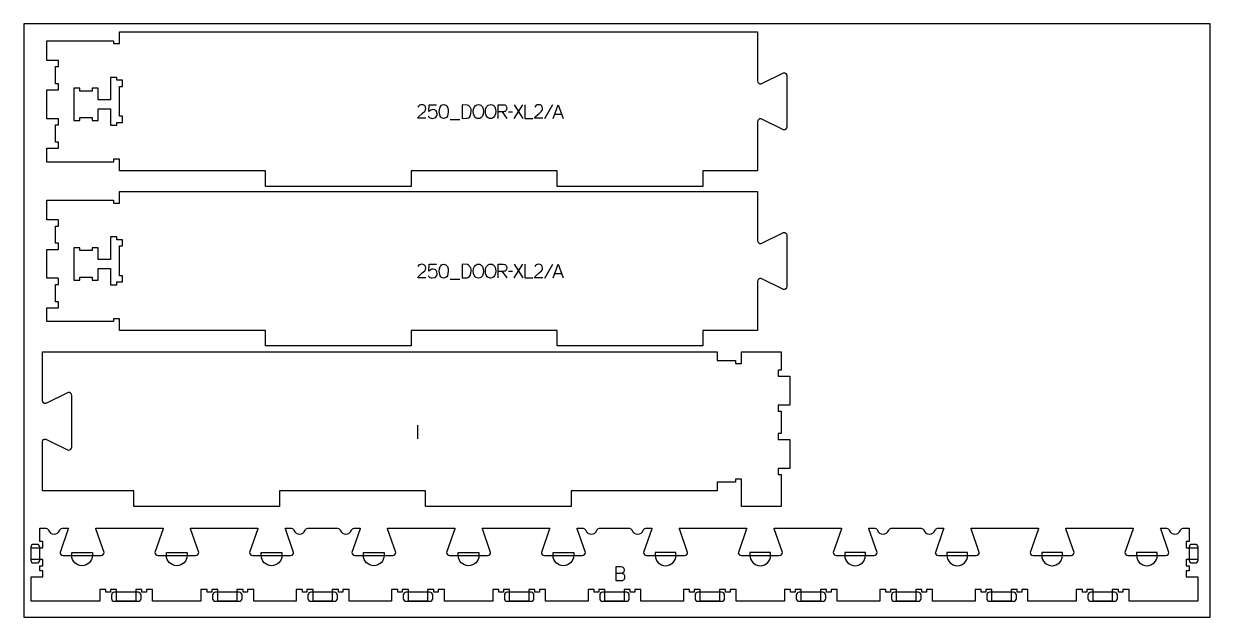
# Model space of a CAD drawing. Header units: millimetres. Extents: x -1220 to 1220, y -2590 to 4787.
# Drawn here: x -1220 to 1220, y 1370 to 2590 of the extents above; entities that cross this region are included whole.
import ezdxf

# ---------------------------------------------------------------- set-up
doc = ezdxf.new("R2010")
doc.units = ezdxf.units.MM
for name, color, linetype, true_color in [('0_SHEET_SPRUCEPLY_2440X122', 1, 'Continuous', 0xff0000), ('1_ANYTOOL_1MMDEEP_LABELS_S', 2, 'Continuous', 0xffff00), ('3_ANYTOOL_CUTTHROUGH_INSID', 4, 'Continuous', 0x00ffff), ('4_ANYTOOL_CUTTHROUGH_OUTSI', 5, 'Continuous', 0x0000ff), ('5_ANYTOOL_HALF_MILL_9MM_IN', 3, 'Continuous', 0x00ff00)]:
    doc.layers.add(name, color=color, linetype=linetype, true_color=true_color)

msp = doc.modelspace()

# ---------------------------------------------------------------- linework, layer by layer
at = {"layer": '0_SHEET_SPRUCEPLY_2440X122'}
msp.add_lwpolyline([(-1220, 2590), (-1220, 1370), (1220, 1370), (1220, 2590)], close=True, dxfattribs=at)
at = {"layer": '1_ANYTOOL_1MMDEEP_LABELS_S'}
for p, q in [((-194.3, 2423.5), (-212, 2395.5)), ((-193.2, 2395.5), (-210.9, 2423.5)), ((-132.7, 2423.1), (-148.8, 2394.4)), ((-342.8, 2393.2), (-323.5, 2393.2)), ((-236.1, 2409), (-226.4, 2395.5)), ((-215.2, 2408.5), (-223.4, 2408.4)), ((-127.9, 2404.4), (-114, 2404.4)), ((-236.1, 2081), (-226.4, 2067.5)), ((-215.2, 2080.5), (-223.4, 2080.4)), ((-194.3, 2095.5), (-212, 2067.5)), ((-193.2, 2067.5), (-210.9, 2095.5)), ((-132.7, 2095.1), (-148.8, 2066.3)), ((-127.9, 2076.4), (-114, 2076.4)), ((-342.8, 2065.1), (-323.5, 2065.1)), ((-410.4, 1765.1, 0), (-410.4, 1737.1, 0))]:
    msp.add_line(p, q, dxfattribs=at)
for points in [[(-392.8, 2395.6), (-409.9, 2395.6), (-408.4, 2398.7), (-400.5, 2405.7), (-395.5, 2410.1), (-393.8, 2412.7), (-393.3, 2415.8), (-393.9, 2419.1), (-394.6, 2420.5), (-395.6, 2421.6), (-398.3, 2423), (-401.6, 2423.5), (-404.2, 2423.2), (-406.3, 2422.3), (-408.1, 2420.8), (-409.5, 2418.8)], [(-388.2, 2400), (-386.5, 2398), (-384.6, 2396.6), (-382.4, 2395.8), (-379.9, 2395.5), (-374.4, 2396.5), (-372.3, 2398), (-370.6, 2400.5), (-370, 2402.3), (-369.7, 2404.1), (-370.3, 2407.8), (-372, 2410.8), (-373.2, 2412), (-374.7, 2412.8), (-378.5, 2413.5), (-381, 2413.2), (-383.1, 2412.4), (-387.1, 2409.5), (-386.4, 2423.5), (-371.3, 2423.5)], [(-244.5, 2395.5), (-244.5, 2423.5), (-233.9, 2423.5), (-230.7, 2423.1), (-229.4, 2422.5), (-228.4, 2421.7), (-227.6, 2420.7), (-227, 2419.4), (-226.5, 2416.2), (-226.9, 2413.7), (-228.2, 2411.4), (-229.1, 2410.4), (-230.1, 2409.7), (-231.3, 2409.3), (-232.6, 2409.1), (-234.3, 2409), (-236.1, 2409), (-244.5, 2409)], [(-189.2, 2423.5), (-189.2, 2395.5), (-173.2, 2395.5)], [(-152.5, 2395.6), (-169.6, 2395.6), (-168.2, 2398.7), (-160.3, 2405.7), (-155.2, 2410.1), (-153.5, 2412.7), (-153, 2415.8), (-153.6, 2419.1), (-154.3, 2420.5), (-155.3, 2421.6), (-158, 2423), (-161.3, 2423.5), (-163.9, 2423.2), (-166, 2422.3), (-167.8, 2420.8), (-169.2, 2418.8)], [(-131.1, 2395.5), (-121, 2423.5), (-110.7, 2395.5)], [(-392.8, 2067.5), (-409.9, 2067.6), (-408.4, 2070.7), (-400.5, 2077.7), (-395.5, 2082.1), (-393.8, 2084.7), (-393.3, 2087.8), (-393.9, 2091.1), (-394.6, 2092.4), (-395.6, 2093.5), (-398.3, 2095), (-401.6, 2095.5), (-404.2, 2095.2), (-406.3, 2094.3), (-408.1, 2092.8), (-409.5, 2090.7)], [(-388.2, 2071.9), (-386.5, 2070), (-384.6, 2068.6), (-382.4, 2067.8), (-379.9, 2067.5), (-374.4, 2068.5), (-372.3, 2070), (-370.6, 2072.5), (-370, 2074.3), (-369.7, 2076.1), (-370.3, 2079.7), (-372, 2082.8), (-373.2, 2084), (-374.7, 2084.8), (-378.5, 2085.5), (-381, 2085.2), (-383.1, 2084.4), (-387.1, 2081.5), (-386.4, 2095.5), (-371.3, 2095.5)], [(-244.5, 2067.5), (-244.5, 2095.5), (-233.9, 2095.5), (-230.7, 2095), (-229.4, 2094.5), (-228.4, 2093.7), (-227.6, 2092.6), (-227, 2091.4), (-226.5, 2088.2), (-226.9, 2085.7), (-228.2, 2083.3), (-229.1, 2082.4), (-230.1, 2081.7), (-231.3, 2081.2), (-232.6, 2081.1), (-234.3, 2081), (-236.1, 2081), (-244.5, 2081)], [(-189.2, 2095.5), (-189.2, 2067.5), (-173.2, 2067.5)], [(-152.5, 2067.5), (-169.6, 2067.6), (-168.2, 2070.7), (-160.3, 2077.7), (-155.2, 2082.1), (-153.5, 2084.7), (-153, 2087.8), (-153.6, 2091.1), (-154.3, 2092.4), (-155.3, 2093.5), (-158, 2095), (-161.3, 2095.5), (-163.9, 2095.2), (-166, 2094.3), (-167.8, 2092.8), (-169.2, 2090.7)], [(-131.1, 2067.5), (-121, 2095.5), (-110.7, 2067.5)], [(-2.4, 1460.7), (7.4, 1460.8), (12.8, 1462.2), (13.8, 1463), (14.5, 1464.1), (15.1, 1467.4), (14.7, 1470), (14.2, 1471.1), (13.6, 1471.9), (12.7, 1472.6), (11.6, 1473), (8.9, 1473.4), (-2.4, 1473.4)], [(-2.4, 1473.4), (-2.4, 1445.4), (6.6, 1445.4), (9, 1445.3), (10.6, 1445.4), (12.1, 1445.9), (13.3, 1446.6), (14.4, 1447.7), (15.8, 1450.4), (16.3, 1453.4), (16.1, 1455.1), (15.6, 1456.6), (14.8, 1457.9), (13.6, 1458.8), (10.7, 1460.1), (7.4, 1460.8)]]:
    msp.add_lwpolyline(points, dxfattribs=at)
for points in [[(-356.3, 2423.8), (-353.8, 2423.4), (-351.7, 2422.3), (-350.1, 2420.7), (-348.8, 2418.7), (-347.3, 2414), (-346.9, 2409.2), (-348.9, 2399.9), (-350.1, 2397.9), (-351.7, 2396.4), (-353.8, 2395.6), (-356.3, 2395.3), (-358.9, 2395.6), (-360.9, 2396.4), (-362.6, 2397.9), (-363.8, 2400), (-365.7, 2409.2), (-365.3, 2414), (-363.8, 2418.8), (-362.6, 2420.7), (-360.9, 2422.3), (-358.9, 2423.4)], [(-318.7, 2423.5), (-318.7, 2395.5), (-310.7, 2395.6), (-307.9, 2395.9), (-305.5, 2396.8), (-303.6, 2398.3), (-302.1, 2400.3), (-300.3, 2405), (-299.7, 2410.2), (-300.2, 2414.5), (-302, 2418.4), (-305.3, 2421.9), (-307.2, 2422.9)], [(-284.7, 2423.8), (-282.1, 2423.5), (-279.9, 2422.4), (-276.7, 2419), (-274.9, 2414.3), (-274.3, 2409.4), (-274.9, 2404.6), (-276.9, 2399.8), (-278.3, 2397.8), (-280.2, 2396.3), (-282.4, 2395.4), (-285, 2395.1), (-287.7, 2395.4), (-290, 2396.3), (-291.8, 2397.8), (-293.3, 2399.9), (-295.3, 2404.8), (-295.9, 2409.6), (-295.2, 2414.7), (-293.2, 2419.3), (-291.7, 2421.3), (-289.7, 2422.7), (-287.4, 2423.6)], [(-259.5, 2423.8), (-256.9, 2423.5), (-254.7, 2422.4), (-251.5, 2419), (-249.7, 2414.3), (-249.1, 2409.4), (-249.8, 2404.6), (-251.7, 2399.8), (-253.2, 2397.8), (-255, 2396.3), (-257.2, 2395.4), (-259.8, 2395.1), (-262.5, 2395.4), (-264.8, 2396.3), (-266.7, 2397.8), (-268.2, 2399.9), (-270.1, 2404.8), (-270.7, 2409.6), (-270.1, 2414.7), (-268.1, 2419.3), (-266.5, 2421.3), (-264.6, 2422.7), (-262.2, 2423.6)], [(-356.3, 2095.7), (-353.8, 2095.4), (-351.7, 2094.3), (-350.1, 2092.7), (-348.8, 2090.7), (-347.3, 2086), (-346.9, 2081.1), (-348.9, 2071.9), (-350.1, 2069.9), (-351.7, 2068.4), (-353.8, 2067.6), (-356.3, 2067.3), (-358.9, 2067.6), (-360.9, 2068.4), (-362.6, 2069.9), (-363.8, 2071.9), (-365.7, 2081.2), (-365.3, 2086), (-363.8, 2090.7), (-362.6, 2092.7), (-360.9, 2094.3), (-358.9, 2095.4)], [(-318.7, 2095.5), (-318.7, 2067.5), (-310.7, 2067.6), (-307.9, 2067.9), (-305.5, 2068.8), (-303.6, 2070.2), (-302.1, 2072.3), (-300.3, 2077), (-299.7, 2082.1), (-300.2, 2086.4), (-302, 2090.4), (-305.3, 2093.9), (-307.2, 2094.8)], [(-284.7, 2095.8), (-282.1, 2095.5), (-279.9, 2094.4), (-276.7, 2090.9), (-274.9, 2086.3), (-274.3, 2081.3), (-274.9, 2076.6), (-276.9, 2071.8), (-278.3, 2069.7), (-280.2, 2068.3), (-282.4, 2067.4), (-285, 2067.1), (-287.7, 2067.4), (-290, 2068.3), (-291.8, 2069.8), (-293.3, 2071.9), (-295.3, 2076.8), (-295.9, 2081.6), (-295.2, 2086.6), (-293.2, 2091.3), (-291.7, 2093.3), (-289.7, 2094.7), (-287.4, 2095.5)], [(-259.5, 2095.8), (-256.9, 2095.5), (-254.7, 2094.4), (-251.5, 2090.9), (-249.7, 2086.3), (-249.1, 2081.3), (-249.8, 2076.6), (-251.7, 2071.8), (-253.2, 2069.7), (-255, 2068.3), (-257.2, 2067.4), (-259.8, 2067.1), (-262.5, 2067.4), (-264.8, 2068.3), (-266.7, 2069.8), (-268.2, 2071.9), (-270.1, 2076.8), (-270.7, 2081.6), (-270.1, 2086.6), (-268.1, 2091.3), (-266.5, 2093.3), (-264.6, 2094.7), (-262.2, 2095.5)]]:
    msp.add_lwpolyline(points, close=True, dxfattribs=at)
at = {"layer": '3_ANYTOOL_CUTTHROUGH_INSID'}
for points in [[(-1023.3, 2473.8), (-1023.3, 2473.7), (-1028.8, 2473.7), (-1028.8, 2479.7), (-1041.3, 2479.7), (-1041.3, 2433.7), (-1066.8, 2433.7), (-1066.8, 2457.7), (-1079.3, 2457.7), (-1079.3, 2451.7), (-1104.8, 2451.7), (-1104.8, 2457.7), (-1117.3, 2457.7), (-1117.3, 2391.2), (-1104.8, 2391.2), (-1104.8, 2397.2), (-1079.3, 2397.2), (-1079.3, 2391.2), (-1066.8, 2391.2), (-1066.8, 2415.2), (-1041.3, 2415.2), (-1041.3, 2381.2), (-1028.8, 2381.2), (-1028.8, 2387.2), (-1022.8, 2387.2), (-1022.8, 2387.3), (-1016.8, 2387.3), (-1016.8, 2399.8), (-1022.8, 2399.8), (-1022.8, 2461.3), (-1016.8, 2461.3), (-1016.8, 2473.8)], [(-1023.3, 2145.8), (-1023.3, 2145.7), (-1028.8, 2145.7), (-1028.8, 2151.7), (-1041.3, 2151.7), (-1041.3, 2105.7), (-1066.8, 2105.7), (-1066.8, 2129.7), (-1079.3, 2129.7), (-1079.3, 2123.7), (-1104.8, 2123.7), (-1104.8, 2129.7), (-1117.3, 2129.7), (-1117.3, 2063.2), (-1104.8, 2063.2), (-1104.8, 2069.2), (-1079.3, 2069.2), (-1079.3, 2063.2), (-1066.8, 2063.2), (-1066.8, 2087.2), (-1041.3, 2087.2), (-1041.3, 2053.2), (-1028.8, 2053.2), (-1028.8, 2059.2), (-1022.8, 2059.2), (-1022.8, 2059.3), (-1016.8, 2059.3), (-1016.8, 2071.8), (-1022.8, 2071.8), (-1022.8, 2133.3), (-1016.8, 2133.3), (-1016.8, 2145.8)]]:
    msp.add_lwpolyline(points, close=True, dxfattribs=at)
at = {"layer": '4_ANYTOOL_CUTTHROUGH_OUTSI'}
for points in [[(-723, 2287.7), (-1022.8, 2287.7), (-1022.8, 2311.5, 0.414214), (-1023, 2311.7), (-1035, 2311.7, 0.414214), (-1035.3, 2311.5), (-1035.3, 2305.7), (-1172.8, 2305.7), (-1172.8, 2334.2), (-1149, 2334.2, 0.414214), (-1148.8, 2334.5), (-1148.8, 2346.5, 0.414214), (-1149, 2346.7), (-1154.8, 2346.7), (-1154.8, 2382.2), (-1149, 2382.2, 0.414214), (-1148.8, 2382.5), (-1148.8, 2394.5, 0.414214), (-1149, 2394.7), (-1172.8, 2394.7), (-1172.8, 2454.2), (-1149, 2454.2, 0.414214), (-1148.8, 2454.5), (-1148.8, 2466.5, 0.414214), (-1149, 2466.7), (-1154.8, 2466.7), (-1154.8, 2502.2), (-1149, 2502.2, 0.414214), (-1148.8, 2502.5), (-1148.8, 2514.5, 0.414214), (-1149, 2514.7), (-1172.8, 2514.7), (-1172.8, 2555.2), (-1035.3, 2555.2), (-1035.3, 2549.5, 0.414214), (-1035, 2549.2), (-1023, 2549.2, 0.414214), (-1022.8, 2549.5), (-1022.8, 2573.2), (289.2, 2573.2), (289.2, 2472.6, 0.463455), (296.5, 2466.4), (296.6, 2466.4), (342.6, 2489.1, -0.461531), (349.2, 2483.4), (349.2, 2377.6, -0.461531), (342.6, 2371.9), (296.6, 2394.6), (296.5, 2394.6, 0.463455), (289.2, 2388.4), (289.2, 2287.7), (177, 2287.7, 0.414214), (176.7, 2287.5), (176.7, 2255.7), (-122.8, 2255.7), (-122.8, 2287.5, 0.414214), (-123, 2287.7), (-423, 2287.7, 0.414214), (-423.3, 2287.5), (-423.3, 2255.7), (-722.8, 2255.7), (-722.8, 2287.5, 0.414214)], [(-723, 1959.7), (-1022.8, 1959.7), (-1022.8, 1983.5, 0.414214), (-1023, 1983.7), (-1035, 1983.7, 0.414214), (-1035.3, 1983.5), (-1035.3, 1977.7), (-1172.8, 1977.7), (-1172.8, 2006.2), (-1149, 2006.2, 0.414214), (-1148.8, 2006.5), (-1148.8, 2018.5, 0.414214), (-1149, 2018.7), (-1154.8, 2018.7), (-1154.8, 2054.2), (-1149, 2054.2, 0.414214), (-1148.8, 2054.5), (-1148.8, 2066.5, 0.414214), (-1149, 2066.7), (-1172.8, 2066.7), (-1172.8, 2126.2), (-1149, 2126.2, 0.414214), (-1148.8, 2126.5), (-1148.8, 2138.5, 0.414214), (-1149, 2138.7), (-1154.8, 2138.7), (-1154.8, 2174.2), (-1149, 2174.2, 0.414214), (-1148.8, 2174.5), (-1148.8, 2186.5, 0.414214), (-1149, 2186.7), (-1172.8, 2186.7), (-1172.8, 2227.2), (-1035.3, 2227.2), (-1035.3, 2221.5, 0.414214), (-1035, 2221.2), (-1023, 2221.2, 0.414214), (-1022.8, 2221.5), (-1022.8, 2245.2), (289.2, 2245.2), (289.2, 2144.6, 0.463455), (296.5, 2138.4), (296.6, 2138.4), (342.6, 2161.1, -0.461531), (349.2, 2155.4), (349.2, 2049.6, -0.461531), (342.6, 2043.9), (296.6, 2066.5), (296.5, 2066.6, 0.463455), (289.2, 2060.4), (289.2, 1959.7), (177, 1959.7, 0.414214), (176.7, 1959.5), (176.7, 1927.7), (-122.8, 1927.7), (-122.8, 1959.5, 0.414214), (-123, 1959.7), (-423, 1959.7, 0.414214), (-423.3, 1959.5), (-423.3, 1927.7), (-722.8, 1927.7), (-722.8, 1959.5, 0.414214)], [(-994, 1630), (-1181.3, 1630), (-1181.3, 1730.7, -0.461531), (-1174.6, 1736.4), (-1128.6, 1713.7), (-1128.6, 1713.7, 0.463455), (-1121.3, 1719.9), (-1121.3, 1825.7, 0.463455), (-1128.6, 1831.9), (-1128.6, 1831.8), (-1174.6, 1809.2, -0.461531), (-1181.3, 1814.9), (-1181.3, 1915.5), (205.7, 1915.5), (205.7, 1897.8, 0.414214), (206, 1897.5), (243.7, 1897.5), (243.7, 1891.8, 0.414214), (244, 1891.5), (256, 1891.5, 0.414214), (256.2, 1891.8), (256.2, 1915.5), (337.7, 1915.5), (337.7, 1878), (332, 1878, 0.414214), (331.7, 1877.8), (331.7, 1865.8, 0.414214), (332, 1865.5), (355.7, 1865.5), (355.7, 1806), (332, 1806, 0.414214), (331.7, 1805.8), (331.7, 1793.8, 0.414214), (332, 1793.5), (337.7, 1793.5), (337.7, 1748), (332, 1748, 0.414214), (331.7, 1747.8), (331.7, 1735.8, 0.414214), (332, 1735.5), (355.7, 1735.5), (355.7, 1676), (332, 1676, 0.414214), (331.7, 1675.8), (331.7, 1663.8, 0.414214), (332, 1663.5), (337.7, 1663.5), (337.7, 1598), (256.2, 1598), (256.2, 1653.8, 0.414214), (256, 1654), (244, 1654, 0.414214), (243.7, 1653.8), (243.7, 1648), (206, 1648, 0.414214), (205.7, 1647.8), (205.7, 1630), (-94, 1630, 0.414214), (-94.3, 1629.8), (-94.3, 1598), (-393.8, 1598), (-393.8, 1629.8, 0.414214), (-394, 1630), (-694, 1630, 0.414214), (-694.3, 1629.8), (-694.3, 1598), (-993.8, 1598), (-993.8, 1629.8, 0.414214)], [(-35.9, 1552.9), (25.4, 1552.9, -0.317837), (30.9, 1549.1, 0.707107), (54, 1549.1, -0.317837), (59.4, 1552.9), (71.8, 1552.9), (71.6, 1551.5), (54.7, 1503.3), (54.6, 1503.2, 0.414214), (60.9, 1496.9), (138.9, 1496.9, 0.414214), (145.1, 1503.2), (145.1, 1503.3), (128.2, 1551.6), (128, 1552.9), (266.7, 1552.9), (266.5, 1551.5), (249.6, 1503.3), (249.5, 1503.2, 0.414214), (255.8, 1496.9), (333.8, 1496.9, 0.414214), (340, 1503.2), (340, 1503.3), (323.1, 1551.6), (322.9, 1552.9), (461.6, 1552.9), (461.4, 1551.5), (444.5, 1503.3), (444.4, 1503.2, 0.414214), (450.7, 1496.9), (528.7, 1496.9, 0.414214), (534.9, 1503.2), (534.9, 1503.3), (518, 1551.6), (517.8, 1552.9), (530.2, 1552.9, -0.317837), (535.6, 1549.1, 0.707107), (558.7, 1549.1, -0.317837), (564.1, 1552.9), (625.4, 1552.9, -0.317837), (630.9, 1549.1, 0.707107), (654, 1549.1, -0.317837), (659.4, 1552.9), (671.8, 1552.9), (671.6, 1551.5), (654.7, 1503.3), (654.6, 1503.2, 0.414214), (660.9, 1496.9), (738.9, 1496.9, 0.414214), (745.1, 1503.2), (745.1, 1503.3), (728.2, 1551.6), (728, 1552.9), (866.7, 1552.9), (866.5, 1551.5), (849.6, 1503.3), (849.5, 1503.2, 0.414214), (855.8, 1496.9), (933.8, 1496.9, 0.414214), (940, 1503.2), (940, 1503.3), (923.1, 1551.6), (922.9, 1552.9), (1061.6, 1552.9), (1061.4, 1551.5), (1044.5, 1503.3), (1044.4, 1503.2, 0.414214), (1050.7, 1496.9), (1128.7, 1496.9, 0.414214), (1134.9, 1503.2), (1134.9, 1503.3), (1118, 1551.6), (1117.8, 1552.9), (1130.2, 1552.9, -0.317837), (1135.6, 1549.1, 0.707107), (1158.7, 1549.1, -0.317837), (1164.1, 1552.9), (1176.5, 1552.9), (1176.5, 1525.4), (1170.8, 1525.4, 0.414214), (1170.5, 1525.2), (1170.5, 1513.2, 0.414214), (1170.8, 1512.9), (1194.5, 1512.9), (1194.5, 1488.4), (1170.8, 1488.4, 0.414214), (1170.5, 1488.2), (1170.5, 1476.2, 0.414214), (1170.8, 1475.9), (1176.5, 1475.9), (1176.5, 1465.4), (1170.8, 1465.4, 0.414214), (1170.5, 1465.2), (1170.5, 1453.2, 0.414214), (1170.8, 1452.9), (1194.5, 1452.9), (1194.5, 1403.4), (1053, 1403.4), (1053, 1427.2, 0.414214), (1052.8, 1427.4), (1040.8, 1427.4, 0.414214), (1040.5, 1427.2), (1040.5, 1421.4), (1031, 1421.4), (1031, 1427.2, 0.414214), (1030.8, 1427.4), (1018.8, 1427.4, 0.414214), (1018.5, 1427.2), (1018.5, 1403.4), (979, 1403.4), (979, 1427.2, 0.414214), (978.8, 1427.4), (966.8, 1427.4, 0.414214), (966.5, 1427.2), (966.5, 1421.4), (957, 1421.4), (957, 1427.2, 0.414214), (956.8, 1427.4), (944.8, 1427.4, 0.414214), (944.5, 1427.2), (944.5, 1403.4), (845, 1403.4), (845, 1427.2, 0.414214), (844.8, 1427.4), (832.8, 1427.4, 0.414214), (832.5, 1427.2), (832.5, 1421.4), (823, 1421.4), (823, 1427.2, 0.414214), (822.8, 1427.4), (810.8, 1427.4, 0.414214), (810.5, 1427.2), (810.5, 1403.4), (771, 1403.4), (771, 1427.2, 0.414214), (770.8, 1427.4), (758.8, 1427.4, 0.414214), (758.5, 1427.2), (758.5, 1421.4), (749, 1421.4), (749, 1427.2, 0.414214), (748.8, 1427.4), (736.8, 1427.4, 0.414214), (736.5, 1427.2), (736.5, 1403.4), (649, 1403.4), (649, 1427.2, 0.414214), (648.8, 1427.4), (636.8, 1427.4, 0.414214), (636.5, 1427.2), (636.5, 1421.4), (627, 1421.4), (627, 1427.2, 0.414214), (626.8, 1427.4), (614.8, 1427.4, 0.414214), (614.5, 1427.2), (614.5, 1403.4), (575, 1403.4), (575, 1427.2, 0.414214), (574.8, 1427.4), (562.8, 1427.4, 0.414214), (562.5, 1427.2), (562.5, 1421.4), (553, 1421.4), (553, 1427.2, 0.414214), (552.8, 1427.4), (540.8, 1427.4, 0.414214), (540.5, 1427.2), (540.5, 1403.4), (453, 1403.4), (453, 1427.2, 0.414214), (452.8, 1427.4), (440.8, 1427.4, 0.414214), (440.5, 1427.2), (440.5, 1421.4), (431, 1421.4), (431, 1427.2, 0.414214), (430.8, 1427.4), (418.8, 1427.4, 0.414214), (418.5, 1427.2), (418.5, 1403.4), (379, 1403.4), (379, 1427.2, 0.414214), (378.8, 1427.4), (366.8, 1427.4, 0.414214), (366.5, 1427.2), (366.5, 1421.4), (357, 1421.4), (357, 1427.2, 0.414214), (356.8, 1427.4), (344.8, 1427.4, 0.414214), (344.5, 1427.2), (344.5, 1403.4), (245, 1403.4), (245, 1427.2, 0.414214), (244.8, 1427.4), (232.8, 1427.4, 0.414214), (232.5, 1427.2), (232.5, 1421.4), (223, 1421.4), (223, 1427.2, 0.414214), (222.8, 1427.4), (210.8, 1427.4, 0.414214), (210.5, 1427.2), (210.5, 1403.4), (171, 1403.4), (171, 1427.2, 0.414214), (170.8, 1427.4), (158.8, 1427.4, 0.414214), (158.5, 1427.2), (158.5, 1421.4), (149, 1421.4), (149, 1427.2, 0.414214), (148.8, 1427.4), (136.8, 1427.4, 0.414214), (136.5, 1427.2), (136.5, 1403.4), (49, 1403.4), (49, 1427.2, 0.414214), (48.8, 1427.4), (36.8, 1427.4, 0.414214), (36.5, 1427.2), (36.5, 1421.4), (27, 1421.4), (27, 1427.2, 0.414214), (26.8, 1427.4), (14.8, 1427.4, 0.414214), (14.5, 1427.2), (14.5, 1403.4), (-25, 1403.4), (-25, 1427.2, 0.414214), (-25.2, 1427.4), (-37.2, 1427.4, 0.414214), (-37.5, 1427.2), (-37.5, 1421.4), (-47, 1421.4), (-47, 1427.2, 0.414214), (-47.2, 1427.4), (-59.2, 1427.4, 0.414214), (-59.5, 1427.2), (-59.5, 1403.4), (-147, 1403.4), (-147, 1427.2, 0.414214), (-147.2, 1427.4), (-159.2, 1427.4, 0.414214), (-159.5, 1427.2), (-159.5, 1421.4), (-169, 1421.4), (-169, 1427.2, 0.414214), (-169.2, 1427.4), (-181.2, 1427.4, 0.414214), (-181.5, 1427.2), (-181.5, 1403.4), (-221, 1403.4), (-221, 1427.2, 0.414214), (-221.2, 1427.4), (-233.2, 1427.4, 0.414214), (-233.5, 1427.2), (-233.5, 1421.4), (-243, 1421.4), (-243, 1427.2, 0.414214), (-243.2, 1427.4), (-255.2, 1427.4, 0.414214), (-255.5, 1427.2), (-255.5, 1403.4), (-355, 1403.4), (-355, 1427.2, 0.414214), (-355.2, 1427.4), (-367.2, 1427.4, 0.414214), (-367.5, 1427.2), (-367.5, 1421.4), (-377, 1421.4), (-377, 1427.2, 0.414214), (-377.2, 1427.4), (-389.2, 1427.4, 0.414214), (-389.5, 1427.2), (-389.5, 1403.4), (-429, 1403.4), (-429, 1427.2, 0.414214), (-429.2, 1427.4), (-441.2, 1427.4, 0.414214), (-441.5, 1427.2), (-441.5, 1421.4), (-451, 1421.4), (-451, 1427.2, 0.414214), (-451.2, 1427.4), (-463.2, 1427.4, 0.414214), (-463.5, 1427.2), (-463.5, 1403.4), (-551, 1403.4), (-551, 1427.2, 0.414214), (-551.2, 1427.4), (-563.2, 1427.4, 0.414214), (-563.5, 1427.2), (-563.5, 1421.4), (-573, 1421.4), (-573, 1427.2, 0.414214), (-573.2, 1427.4), (-585.2, 1427.4, 0.414214), (-585.5, 1427.2), (-585.5, 1403.4), (-625, 1403.4), (-625, 1427.2, 0.414214), (-625.2, 1427.4), (-637.2, 1427.4, 0.414214), (-637.5, 1427.2), (-637.5, 1421.4), (-647, 1421.4), (-647, 1427.2, 0.414214), (-647.2, 1427.4), (-659.2, 1427.4, 0.414214), (-659.5, 1427.2), (-659.5, 1403.4), (-747, 1403.4), (-747, 1427.2, 0.414214), (-747.2, 1427.4), (-759.2, 1427.4, 0.414214), (-759.5, 1427.2), (-759.5, 1421.4), (-769, 1421.4), (-769, 1427.2, 0.414214), (-769.2, 1427.4), (-781.2, 1427.4, 0.414214), (-781.5, 1427.2), (-781.5, 1403.4), (-821, 1403.4), (-821, 1427.2, 0.414214), (-821.2, 1427.4), (-833.2, 1427.4, 0.414214), (-833.5, 1427.2), (-833.5, 1421.4), (-843, 1421.4), (-843, 1427.2, 0.414214), (-843.2, 1427.4), (-855.2, 1427.4, 0.414214), (-855.5, 1427.2), (-855.5, 1403.4), (-955, 1403.4), (-955, 1427.2, 0.414214), (-955.2, 1427.4), (-967.2, 1427.4, 0.414214), (-967.5, 1427.2), (-967.5, 1421.4), (-977, 1421.4), (-977, 1427.2, 0.414214), (-977.2, 1427.4), (-989.2, 1427.4, 0.414214), (-989.5, 1427.2), (-989.5, 1403.4), (-1029, 1403.4), (-1029, 1427.2, 0.414214), (-1029.2, 1427.4), (-1041.2, 1427.4, 0.414214), (-1041.5, 1427.2), (-1041.5, 1421.4), (-1051, 1421.4), (-1051, 1427.2, 0.414214), (-1051.2, 1427.4), (-1063.2, 1427.4, 0.414214), (-1063.5, 1427.2), (-1063.5, 1403.4), (-1205, 1403.4), (-1205, 1452.9), (-1181.2, 1452.9, 0.414214), (-1181, 1453.2), (-1181, 1465.2, 0.414214), (-1181.2, 1465.4), (-1187, 1465.4), (-1187, 1475.9), (-1181.2, 1475.9, 0.414214), (-1181, 1476.2), (-1181, 1488.2, 0.414214), (-1181.2, 1488.4), (-1205, 1488.4), (-1205, 1512.9), (-1181.2, 1512.9, 0.414214), (-1181, 1513.2), (-1181, 1525.2, 0.414214), (-1181.2, 1525.4), (-1187, 1525.4), (-1187, 1552.9), (-1174.6, 1552.9, -0.317837), (-1169.1, 1549.1, 0.707107), (-1146, 1549.1, -0.317837), (-1140.6, 1552.9), (-1128.2, 1552.9), (-1128.4, 1551.5), (-1145.3, 1503.3), (-1145.4, 1503.2, 0.414214), (-1139.1, 1496.9), (-1061.1, 1496.9, 0.414214), (-1054.9, 1503.2), (-1054.9, 1503.3), (-1071.8, 1551.6), (-1072, 1552.9), (-933.3, 1552.9), (-933.5, 1551.5), (-950.4, 1503.3), (-950.5, 1503.2, 0.414214), (-944.2, 1496.9), (-866.2, 1496.9, 0.414214), (-860, 1503.2), (-860, 1503.3), (-876.9, 1551.6), (-877.1, 1552.9), (-738.4, 1552.9), (-738.6, 1551.5), (-755.5, 1503.3), (-755.6, 1503.2, 0.414214), (-749.3, 1496.9), (-671.3, 1496.9, 0.414214), (-665.1, 1503.2), (-665.1, 1503.3), (-682, 1551.6), (-682.2, 1552.9), (-669.8, 1552.9, -0.317837), (-664.4, 1549.1, 0.707107), (-641.3, 1549.1, -0.317837), (-635.9, 1552.9), (-574.6, 1552.9, -0.317837), (-569.1, 1549.1, 0.707107), (-546, 1549.1, -0.317837), (-540.6, 1552.9), (-528.2, 1552.9), (-528.4, 1551.5), (-545.3, 1503.3), (-545.4, 1503.2, 0.414214), (-539.1, 1496.9), (-461.1, 1496.9, 0.414214), (-454.9, 1503.2), (-454.9, 1503.3), (-471.8, 1551.6), (-472, 1552.9), (-333.3, 1552.9), (-333.5, 1551.5), (-350.4, 1503.3), (-350.5, 1503.2, 0.414214), (-344.2, 1496.9), (-266.2, 1496.9, 0.414214), (-260, 1503.2), (-260, 1503.3), (-276.9, 1551.6), (-277.1, 1552.9), (-138.4, 1552.9), (-138.6, 1551.5), (-155.5, 1503.3), (-155.6, 1503.2, 0.414214), (-149.3, 1496.9), (-71.3, 1496.9, 0.414214), (-65.1, 1503.2), (-65.1, 1503.3), (-82, 1551.6), (-82.2, 1552.9), (-69.8, 1552.9, -0.317837), (-64.4, 1549.1, 0.707107), (-41.3, 1549.1, -0.317837)]]:
    msp.add_lwpolyline(points, format="xyb", close=True, dxfattribs=at)
at = {"layer": '5_ANYTOOL_HALF_MILL_9MM_IN'}
for points in [[(-1199.5, 1519.8, 0.414214), (-1205.5, 1513.8), (-1205.5, 1487.6, 0.414214), (-1199.5, 1481.6), (-1193, 1481.6, 0.414214), (-1187, 1487.6), (-1187, 1513.8, 0.414214), (-1193, 1519.8)], [(1182.5, 1519.8, 0.414214), (1176.5, 1513.8), (1176.5, 1487.6, 0.414214), (1182.5, 1481.6), (1189, 1481.6, 0.414214), (1195, 1487.6), (1195, 1513.8, 0.414214), (1189, 1519.8)], [(-1078.9, 1497.2, -1), (-1121.4, 1497.2), (-1121.4, 1503.4), (-1078.9, 1503.4)], [(-884, 1497.2, -1), (-926.5, 1497.2), (-926.5, 1503.4), (-884, 1503.4)], [(-689.1, 1497.2, -1), (-731.6, 1497.2), (-731.6, 1503.4), (-689.1, 1503.4)], [(-478.9, 1497.2, -1), (-521.4, 1497.2), (-521.4, 1503.4), (-478.9, 1503.4)], [(-284, 1497.2, -1), (-326.5, 1497.2), (-326.5, 1503.4), (-284, 1503.4)], [(-89.1, 1497.2, -1), (-131.6, 1497.2), (-131.6, 1503.4), (-89.1, 1503.4)], [(78.6, 1497.2, 1), (121.1, 1497.2), (121.1, 1503.4), (78.6, 1503.4)], [(273.5, 1497.2, 1), (316, 1497.2), (316, 1503.4), (273.5, 1503.4)], [(468.4, 1497.2, 1), (510.9, 1497.2), (510.9, 1503.4), (468.4, 1503.4)], [(678.6, 1497.2, 1), (721.1, 1497.2), (721.1, 1503.4), (678.6, 1503.4)], [(873.5, 1497.2, 1), (916, 1497.2), (916, 1503.4), (873.5, 1503.4)], [(1068.4, 1497.2, 1), (1110.9, 1497.2), (1110.9, 1503.4), (1068.4, 1503.4)], [(-1033.6, 1421.4, 0.414214), (-1039.6, 1415.4), (-1039.6, 1408.9, 0.414214), (-1033.6, 1402.9), (-984.8, 1402.9, 0.414214), (-978.8, 1408.9), (-978.8, 1415.4, 0.414214), (-984.8, 1421.4)], [(-825.6, 1421.4, 0.414214), (-831.6, 1415.4), (-831.6, 1408.9, 0.414214), (-825.6, 1402.9), (-776.8, 1402.9, 0.414214), (-770.8, 1408.9), (-770.8, 1415.4, 0.414214), (-776.8, 1421.4)], [(-629.6, 1421.4, 0.414214), (-635.6, 1415.4), (-635.6, 1408.9, 0.414214), (-629.6, 1402.9), (-580.8, 1402.9, 0.414214), (-574.8, 1408.9), (-574.8, 1415.4, 0.414214), (-580.8, 1421.4)], [(-433.6, 1421.4, 0.414214), (-439.6, 1415.4), (-439.6, 1408.9, 0.414214), (-433.6, 1402.9), (-384.8, 1402.9, 0.414214), (-378.8, 1408.9), (-378.8, 1415.4, 0.414214), (-384.8, 1421.4)], [(-225.6, 1421.4, 0.414214), (-231.6, 1415.4), (-231.6, 1408.9, 0.414214), (-225.6, 1402.9), (-176.8, 1402.9, 0.414214), (-170.8, 1408.9), (-170.8, 1415.4, 0.414214), (-176.8, 1421.4)], [(-29.6, 1421.4, 0.414214), (-35.6, 1415.4), (-35.6, 1408.9, 0.414214), (-29.6, 1402.9), (19.2, 1402.9, 0.414214), (25.2, 1408.9), (25.2, 1415.4, 0.414214), (19.2, 1421.4)], [(166.4, 1421.4, 0.414214), (160.4, 1415.4), (160.4, 1408.9, 0.414214), (166.4, 1402.9), (215.2, 1402.9, 0.414214), (221.2, 1408.9), (221.2, 1415.4, 0.414214), (215.2, 1421.4)], [(374.4, 1421.4, 0.414214), (368.4, 1415.4), (368.4, 1408.9, 0.414214), (374.4, 1402.9), (423.2, 1402.9, 0.414214), (429.2, 1408.9), (429.2, 1415.4, 0.414214), (423.2, 1421.4)], [(570.4, 1421.4, 0.414214), (564.4, 1415.4), (564.4, 1408.9, 0.414214), (570.4, 1402.9), (619.2, 1402.9, 0.414214), (625.2, 1408.9), (625.2, 1415.4, 0.414214), (619.2, 1421.4)], [(766.4, 1421.4, 0.414214), (760.4, 1415.4), (760.4, 1408.9, 0.414214), (766.4, 1402.9), (815.2, 1402.9, 0.414214), (821.2, 1408.9), (821.2, 1415.4, 0.414214), (815.2, 1421.4)], [(974.4, 1421.4, 0.414214), (968.4, 1415.4), (968.4, 1408.9, 0.414214), (974.4, 1402.9), (1023.2, 1402.9, 0.414214), (1029.2, 1408.9), (1029.2, 1415.4, 0.414214), (1023.2, 1421.4)]]:
    msp.add_lwpolyline(points, format="xyb", close=True, dxfattribs=at)

doc.saveas('drawing.dxf')
